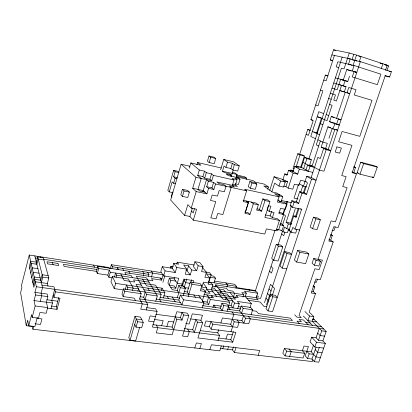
<?xml version="1.0" encoding="UTF-8"?>
<svg xmlns="http://www.w3.org/2000/svg" width="412" height="412" viewBox="0 0 412 412"><rect width="100%" height="100%" fill="white"/><g stroke="black" fill="none" stroke-linecap="round" stroke-linejoin="round"><path stroke-width="0.62" d="M109.51 268.583L109.015 267.558L29.257 255.028L21.491 285.372L21.893 287.622L20.6 292.664L26.26 325.701L32.378 326.417L32.909 329.239L219.771 350.849L221.337 345.936M29.798 268.65L31.147 263.412L36.853 264.283L38.208 259.055L43.883 259.936M30.766 273.104L32.131 267.8L37.925 268.67M31.76 277.698L33.151 272.317L39.027 273.187M36.035 263.294L37.672 256.944L43.311 257.83L48.807 277.997L47.354 283.507L48.003 285.969M32.785 282.436L34.201 276.977L40.165 277.843M33.31 284.862L34.737 279.362L40.747 280.227L42.184 274.732L48.158 275.613M26.26 325.701L27.697 320.191L28.696 325.81L34.917 326.541L37.271 317.59M34.938 292.371L47.189 294.044L47.844 296.625L46.36 302.223L47.679 307.594L46.175 313.259L39.938 312.476L38.445 318.141L32.172 317.374L35.149 305.977L34.031 300.595L35.499 294.956L34.938 292.371L36.4 286.752L29.257 255.028M28.696 325.81L31.631 314.577L32.172 317.374M41.339 282.653L42.786 277.116L37.672 256.944M32.909 329.239L33.717 326.17M40.216 301.414L41.694 295.79L41.087 293.21L42.554 287.612L34.804 255.898M54.724 289.317L51.778 300.41L52.463 303.026L50.985 308.588M47.323 308.119L57.041 309.366L60.018 298.267L53.951 297.449L55.44 291.851L54.024 286.819L41.942 285.114M57.041 309.366L56.32 306.713L58.777 297.531M112.394 277.817L108.886 277.281L107.862 275.118L97.314 273.506L96.372 271.374L97.757 266.363L148.948 274.392L148.418 276.21M97.314 273.506L98.71 268.469L97.757 266.363M107.862 275.118L109.268 270.112L98.71 268.469M110.354 268.382L111.384 264.71L161.03 272.605M108.886 277.281L110.298 272.244L109.268 270.112M111.889 268.598L112.404 266.755L111.384 264.71M132.499 290.424L133.169 288.117L128.317 279.022L112.414 276.601L110.972 281.71L114.222 288.596L123.27 289.909M114.464 276.962L115.566 273.058L116.648 275.221L116.014 277.467M117.018 269.402L117.538 267.563L118.61 269.633M114.222 288.596L115.7 283.384L112.414 276.601M161.056 301.934L159.614 299.514L161.143 294.374L123.492 288.884L121.988 294.147L123.178 296.583L134.178 298.139L135.46 300.606M123.178 296.583L124.697 291.284L123.492 288.884M125.238 289.595L126.551 284.996L127.756 287.324L127.092 289.636M137.876 291.207L138.545 288.91L127.756 287.324M178.566 171.449L173.653 170.352L167.838 190.375L169.25 191.889L172.947 192.662M143.263 276.04L143.968 273.609L142.737 271.544M169.25 191.889L172.175 181.836L173.632 183.304L175.497 183.701M176.975 178.628L175.11 178.221L173.643 176.789L175.115 171.732L173.653 170.352M217.979 340.405L219.555 335.44L152.414 327.03L157.07 311.384L140.734 309.175L142.284 303.876L139.622 298.906L141.151 293.663L136.012 284.295L141.285 285.089M173.632 183.304L175.11 178.221M134.714 324.378L136.037 327.118L141.661 327.813L143.247 322.436L140.518 317.08L134.966 316.354L128.791 337.552L130.048 340.358L135.625 341.007L139.606 327.447M172.577 191.956L171.294 196.359L172.01 197.132M189.85 166.232L181.11 164.244L170.656 200.041L184.607 215.414L189.896 216.449L193.326 220.157L264.746 234.062L266.415 228.871L276.107 230.792L279.47 220.441L277.194 218.654L272.383 217.665L270.169 215.909L265.359 214.91M130.048 340.358L136.279 319.017L141.872 319.738M146.214 309.917L147.769 304.638L143.695 297.243L145.215 292.051M136.037 327.118L137.618 321.715L134.966 316.354M151.379 277.302L152.61 273.099L151.333 271.065M145.034 299.668L146.564 294.441L136.305 276.261L146.481 277.832L157.286 295.991L155.751 301.182M182.408 189.335L180.822 194.716L182.449 196.385L187.743 197.487L189.345 192.085L187.671 190.452L182.408 189.335L184.051 190.962L189.345 192.085M189.309 168.148L190.849 162.92L200.902 165.233L197.564 162.519L196.89 164.795M182.449 196.385L184.051 190.962M176.686 264.004L177.232 262.166L178.72 264.195L173.756 263.371L172.283 268.315L162.271 266.688L160.804 271.652L163.605 275.927L178.757 278.306L175.775 288.225L170.759 287.473M116.648 275.221L152.842 280.768L151.523 278.615L161.519 280.155L162.967 275.267M163.605 275.927L165.094 270.895L162.271 266.688M162.9 282.308L164.908 275.54M161.38 290.424L162.04 288.194L146.523 285.871L142.66 279.207M184.607 215.414L187.821 204.609L191.24 208.158L196.601 209.239L193.326 220.157M202.874 191.75L206.51 179.653L208.354 181.223L206.695 186.718L208.554 188.356L206.891 193.872L196.189 191.595L192.672 188.279L195.932 177.309L181.11 164.244M205.047 192.193L199.748 191.065L197.971 189.417L201.236 178.484L197.698 175.419L199.31 170.007L190.849 162.92M170.29 268.099L170.836 266.26L173.303 266.662M163.399 297.876L164.913 292.788L162.04 288.194M182.253 284.043L177.263 283.276L174.302 278.945L169.342 278.167L167.88 283.075L172.226 289.718L177.273 290.47L178.798 292.747M191.24 208.158L196.189 191.595M169.342 278.167L170.784 280.32L169.311 285.258L174.297 286.016L175.775 288.225M189.896 216.449L192.394 208.081M204.517 171.186L206.319 172.674L211.526 173.849L213.39 175.363L211.742 180.811L209.893 179.261L204.692 178.108L202.905 176.578L204.517 171.186L199.31 170.007M208.992 155.983L207.432 161.185L209.183 162.539L214.168 163.698L215.739 158.476L213.946 157.157L208.992 155.983L210.753 157.302L215.739 158.476M165.094 270.895L175.234 272.523L176.738 267.506L173.756 263.371M194.485 208.657L193.218 212.88L191.498 211.078M174.302 278.945L174.667 277.719M209.183 162.539L210.753 157.302M204.692 178.108L206.319 172.674M161.643 325.738L163.183 320.608L154.33 319.46M209.893 179.261L211.526 173.849M177.273 290.47L178.777 285.485L183.798 286.252L185.364 288.498L183.17 295.713M166.906 326.402L168.446 321.293L173.679 321.973M177.284 297.752L180.312 287.731L178.777 285.485M181.589 286.237L183.747 279.094L193.635 280.649L192.883 283.106M186.754 269.149L185.251 274.129L190.21 274.922L191.719 269.963L188.557 265.822L183.654 265.009L186.754 269.149L176.738 267.506M213.622 182.387L215.528 183.989L213.854 189.499L211.964 187.862L213.622 182.387L208.354 181.223M183.567 286.644L182.655 285.336L184.494 279.264M190.21 274.922L187.074 270.725L188.557 265.822M180.343 295.059L183.5 299.781L181.95 304.885L178.818 300.096L180.343 295.059L200.469 298.02M173.668 329.693L172.134 327.066L176.784 311.74L187.156 313.156L188.799 315.674L182.531 336.074L187.692 336.707L189.257 331.645L187.62 329.034M186.77 278.95L184.174 287.519L188.454 288.168M220.641 169.765L223.762 159.48L233.46 161.772L239.279 165.845L237.673 171.068L232.754 169.929L230.828 168.518L225.91 167.38L224.04 165.995L222.47 171.165L224.319 172.587L229.237 173.71L231.147 175.152L230.792 176.31M175.229 316.864L176.789 319.424L172.118 334.802L156.236 332.865L157.781 327.7L156.349 325.068M194.922 261.738L193.434 266.631L196.653 270.766L198.167 265.807L194.922 261.738L199.768 262.557L203.075 266.626L201.556 271.57L206.433 272.368L204.913 277.281L209.76 278.059L208.245 282.946L203.404 282.184L201.895 287.071L206.736 287.813L205.233 292.669L210.038 293.396L206.69 289.023L243.703 294.698L242.956 297.021M188.861 294.24L187.275 291.969L190.298 282.05L200.186 283.595L201.854 285.799L200.325 290.764L205.248 291.511L202.369 300.822M190.926 282.168L191.668 279.722M225.91 167.38L227.501 162.158L223.762 159.48M182.027 320.114L180.43 317.559L181.986 312.451L183.597 314.969L182.027 320.114L176.789 319.424M188.186 296.449L191.904 284.259L190.298 282.05M230.828 168.518L232.419 163.317L227.501 162.158M232.754 169.929L234.361 164.692L232.419 163.317M231.168 176.81L233.264 169.976M235.407 184.931L237.049 179.611L232.007 178.473L234.006 180.003L232.347 185.379L234.356 186.966L229.221 185.833L231.23 187.445L222.882 214.544L217.696 213.498L216.043 218.885L210.826 217.855L215.79 201.576L210.527 200.474L212.19 194.994L217.454 196.117L219.122 190.643L224.355 191.771L226.028 186.301L224.056 184.694L218.854 183.546L216.944 181.965L237.415 186.502L235.407 184.931L232.605 184.308M236.169 177.34L237.044 174.503L235.128 173.092L232.131 172.407M197.528 322.153L194.387 332.288L192.718 329.677L195.834 319.614L197.528 322.153L202.632 322.828L197.915 337.953L232.698 342.202L235.87 332.36L211.16 329.183L209.384 326.618L204.378 325.964L205.943 320.958L230.674 324.254L232.579 326.778M231.147 175.152L226.203 174.024L228.109 175.486L238.033 177.742L240.031 179.23L238.399 184.494L235.293 183.803M205.923 272.008L209.471 272.589L211.145 274.639L208.168 284.244L212.896 284.98L211.413 289.744L216.552 296.352M202.318 307.759L203.878 302.722L198.8 295.718M202.632 322.828L200.907 320.289L202.472 315.252L192.296 313.862L189.175 323.987L185.755 323.544M206.912 294.904L210.347 299.473L208.807 304.406L207.087 302.078L208.616 297.17M214.024 282.797L215.466 278.177L213.823 276.179L210.985 275.721M246.232 179.411L246.613 178.19L244.713 176.81L236.679 174.971M194.794 347.96L196.354 342.964L201.411 343.567L199.851 348.547M211.176 297.454L211.747 295.631L213.478 297.897L115.7 283.384M214.956 287.169L215.677 284.852L255.816 291.145L257.711 293.215L256.233 297.752L258.139 299.879L246.762 298.154M276.251 229.412L278.636 229.891L283.647 214.492L278.867 213.493L280.541 208.312L285.325 209.332L287.01 204.156L277.41 202.071L279.099 196.843L244.522 189.211L246.628 190.833L243.26 201.607L248.318 202.683L244.965 213.354L249.991 214.384L253.349 203.749L251.212 202.05M249.888 181.465L248.256 186.693L250.326 188.248L255.239 189.34L256.887 184.097L254.776 182.573L249.888 181.465L251.974 182.985L256.887 184.097M212.927 307.563L213.694 305.112L221.574 306.245M250.326 188.248L251.974 182.985M209.384 326.618L210.949 321.628L212.741 324.162L237.461 327.422L239.063 322.467L237.111 319.98M245.269 212.602L248.745 201.54M220.214 292.953L220.77 291.181M211.16 329.183L212.741 324.162M226.837 287.221L227.558 284.934L225.853 282.91M221.913 303.232L223.752 305.596L222.181 310.566L220.353 308.171L221.913 303.232L226.775 303.943L228.645 306.301L227.069 311.256M225.508 299.581L226.08 297.773M209.873 349.706L211.438 344.756L259.745 350.499L258.159 355.288M219.555 335.44L217.732 332.85L218.777 329.554M220.873 322.951L222.449 317.976L241.937 320.639L243.914 323.121L245.521 318.172L239.619 310.916L227.63 309.206M243.075 200.314L256.182 203.111L258.345 204.815L256.661 210.12L261.62 211.155L264.998 200.567L262.789 198.898L259.447 209.414L261.62 211.155M230.045 309.551L228.191 307.197L229.742 302.326L215.677 284.852M235.911 288.039L236.452 286.34L234.696 284.316L214.652 281.128M233.305 297.397L234.608 293.303L232.811 291.171L228.253 290.465L226.502 288.359L212.741 286.216M267.743 189.257L268.444 187.048L264.298 184.138L255.126 182.053L253.143 180.636L236.323 176.805M217.824 292.633L227.182 294.06L234.516 303.026L232.965 307.882L231.106 305.565L232.641 300.739L223.119 299.323L214.41 288.328L211.495 287.875M269.711 190.447L274.088 176.727C278.718 178.066 283.343 179.4 287.571 181.682L285.959 186.667L288.199 188.15L292.767 189.19L294.395 184.19L298.937 185.24L300.569 180.245L306.209 181.568M235.679 297.819L236.431 295.466L245.578 296.856L251.351 303.515L250.002 307.682M271.812 191.94L274.634 183.119L278.976 186.049L283.6 187.105L285.228 182.068L282.998 180.626L287.571 181.682M267.197 209.172L268.119 206.294M222.83 348.737L223.809 345.694M225.956 338.988L227.522 334.091L232.373 334.704M230.674 324.254L233.841 314.361L231.93 311.941M262.789 198.898L267.692 199.964L269.932 201.633L264.87 217.443L279.47 220.441M237.709 308.567L239.259 303.726L237.363 301.44L251.351 303.515M272.383 217.665L274.057 212.484L269.216 211.464L270.89 206.252L268.454 205.732M230.988 331.732L234.176 321.808L232.255 319.315M278.976 186.049L280.598 181.002L274.088 176.727M239.619 310.916L241.185 306.044L250.65 307.424L252.659 309.773L251.073 314.644M270.169 215.909L271.642 211.33M227.676 349.304L228.454 346.878M232.698 342.202L230.802 339.586L233.357 331.645M245.222 296.712L246.335 293.256L244.486 291.155L257.711 293.215M282.807 179.936L284.749 173.91L287.555 174.575M278.6 196.977L279.336 194.696L277.096 193.12L272.363 192.064L263.819 186.003L268.444 187.048M241.561 313.3L243.142 308.397L241.185 306.044M296.552 167.287L296.908 166.19L299.189 167.514L294.693 166.417L293.081 171.397L288.56 170.31L286.953 175.291L284.749 173.91M312.991 359.831L312.389 361.561L234.387 352.543L232.492 349.87L233.465 346.847M241.937 320.639L243.528 315.716M290.481 171.14L290.836 170.048L293.632 170.717M278.301 194.562L280.572 195.067L282.75 196.591L281.154 201.535L278.867 201.035M300.621 167.566L304.375 156.045L302.114 154.83L297.758 153.733L293.066 168.23L294.168 168.879M234.387 352.543L235.963 347.671M288.199 188.15L293.087 173.061L288.56 170.31M255.306 291.104L275.103 230.05M299.879 153.635L307.723 129.445L310.184 130.11M306.147 134.312L308.433 135.383L313.218 120.659L310.89 119.681L325.356 75.066L327.813 75.751M332.422 60.646L330.254 59.951L333.545 49.8L349.268 53.014L356.514 55.059L387.208 65.194L385.447 70.38M296.053 167.107L299.998 154.943L297.758 153.733M277.879 229.407L277.497 230.565L276.282 229.566M282.797 214.271L284.507 209.002M286.227 203.719L286.989 201.365M334.415 55.435L326.17 80.798L323.729 80.077M286.314 205.238L283.404 214.178L285.547 215.79L282.431 225.338M286.51 204.64L287.483 201.648M293.087 173.061L297.66 174.152L299.303 169.111L294.693 166.417M276.261 244.275L271.678 258.345L273.723 260.245L278.141 261.033L282.771 246.922L280.66 245.109L276.261 244.275L278.347 246.088L282.771 246.922M302.959 162.349L310.02 166.278L308.367 171.304L301.357 167.277L304.571 157.41L308.995 158.522L311.354 159.784L309.726 164.738L319.429 170.105L323.945 171.212L360.397 61.615L391.4 71.74L389.608 76.982L384.865 75.834M280.634 223.113L283.693 225.529L282.091 230.447L276.354 229.309M299.576 230.04L295.054 229.129L301.589 209.311L292.443 207.339L290.161 205.712L291.789 200.721L296.352 201.726L298.674 203.322L301.975 193.264L299.627 191.734L296.352 201.726M273.274 259.57L260.59 298.417L244.913 296.027M278.007 245.063L282.4 231.616M273.723 260.245L278.347 246.088M288.611 229.118L287.437 232.692L283.013 231.817L284.574 227.033L286.742 228.753L289.523 229.309M291.104 224.494L288.323 223.922L286.139 222.238L291.459 205.948M298.298 185.024L294.039 198.059L297.922 198.919M303.659 168.601L306.904 158.672L304.571 157.41M317.667 133.148L316.715 132.721L321.561 117.904M292.443 207.339L294.086 202.313L291.789 200.721M284.903 232.152L283.739 235.695L281.633 233.965M308.995 158.522L342.171 57.134M286.742 228.753L288.323 223.922M305.998 169.94L307.635 164.955L312.1 166.051L320.351 140.976M264.478 302.691L270.509 284.301L274.603 288.462L272.296 295.466M291.454 223.819L290.568 223.144L295.301 208.724M300.667 192.358L302.872 185.642M296.877 229.499L295.667 233.156L291.171 232.26L288.941 230.493L293.735 215.883L296.537 216.47M306.255 186.935L303.448 186.286L306.724 176.31L311.214 177.381L316.076 180.235L311.534 179.158L306.724 176.31M266.461 304.87L290.604 231.446M295.553 216.382L298.149 208.498M303.433 192.419L305.41 186.409M349.268 53.014L344.066 68.85L341.399 68.186L316.256 144.839L318.692 146.018M270.658 294.59L272.739 296.774L277.245 297.469L275.139 295.291L270.658 294.59L266.028 308.66L268.068 310.931L272.569 311.585L326.201 149.669L321.159 147.218L327.88 126.824L330.676 127.591M284.78 251.675L286.984 253.591L291.5 254.425L289.276 252.51L284.78 251.675L280.036 266.101L282.194 268.104L286.711 268.892M291.171 232.26L292.778 227.373L295.054 229.129M298.896 208.776L296.007 217.551L293.735 215.883M311.534 179.158L306.538 194.299L304.164 192.764L307.46 182.753L305.086 181.306M311.214 177.381L317.827 157.333L320.299 158.615L323.662 148.433L329.276 149.896M331.269 116.539L341.028 119.851L338.37 118.821L336.656 123.986L339.297 125.052L334.771 123.791L329.574 121.689L331.269 116.539L334.07 117.332M294.673 314.794L296.887 317.08L301.254 317.709L299.019 315.422L314.84 268.804L319.171 269.577L322.39 260.132L313.697 258.525L312.085 263.283L314.449 265.256L318.831 266.044L320.454 261.27L318.054 259.328L331.099 220.899L335.44 221.821L347.1 187.599L342.748 186.569L346.116 176.635L341.733 175.564L351.956 145.333L338.633 141.769L342.068 131.474L359.789 136.346L372.01 100.332L354.263 94.971L356.025 89.698L351.518 88.317L348.758 87.504L347.017 92.762L349.757 93.606L339.828 90.568L344.314 91.922L346.044 86.7L341.558 85.33L336.393 101.002L333.787 100.111L335.486 94.94L330.347 93.266M335.389 77.868L343.289 80.072L346.765 69.52L356.828 72.342L354.021 71.642L352.265 76.941L377.32 84.681L380.889 74.17L354.073 65.523L337.861 61.728L336.182 66.883L338.772 67.532M356.993 61.1L350.267 58.906L348.516 64.221L351.884 65.307M268.068 310.931L272.739 296.774M282.194 268.104L286.984 253.591M338.901 84.548L343.366 85.912L345.081 80.711L340.616 79.331L337.191 89.749L332.026 88.147M353.738 54.487L351.997 59.766L360.397 61.615M326.201 149.669L330.718 150.844L325.629 148.382L327.303 143.325L322.833 142.14L317.899 139.828M328.982 138.247L332.355 128.055M342.959 80.119L347.774 81.468L349.515 76.215M353.007 65.668L356.514 55.059M335.996 129.579L337.572 130.238L333.045 128.997L334.771 123.791M336.501 118.568L345.22 92.236M352.291 70.895L354.073 65.523M328.158 149.602L334.946 129.141M359.223 61.826L360.984 56.537L358.744 56.068M297.598 250.419L294.389 260.075L296.655 262.047L305.606 263.659L308.851 254.008L306.507 252.098L297.598 250.419L299.895 252.329L308.851 254.008M296.655 262.047L299.895 252.329M313.455 217.155L310.179 226.966L312.574 228.722L317.044 229.633L320.351 219.792L317.904 218.097L313.455 217.155L315.88 218.844L320.351 219.792M312.574 228.722L315.88 218.844M320.412 357.513L315.989 356.988L311.23 351.786L284.419 348.516L282.823 353.244L285.027 355.88L303.093 357.997L304.715 353.3L302.398 350.71L304.01 346.029L308.439 346.58L305.22 355.906L307.548 358.522L311.972 359.037L314.351 361.685L318.775 362.2L325.356 343.387L322.89 340.858L318.486 340.286L316.081 337.788L311.673 337.207L310.051 341.898L314.825 346.997L323.703 348.109M314.449 265.256L316.071 260.466L313.697 258.525M381.337 68.397L382.903 63.772L379.993 63.149L381.6 63.68M285.027 355.88L286.639 351.122L284.419 348.516M289.584 356.411L291.202 351.673L288.956 349.067M386.981 70.534L388.537 65.971L384.885 64.766M322.89 340.858L326.18 331.433L321.772 330.831L312.224 321.267L313.815 316.632L309.201 312.1L315.504 293.663L313.192 291.552L314.763 286.943L313.383 285.707M317.328 279.418L316.339 282.318L314.505 282.009M315.504 293.663L311.204 292.973L315.973 278.97L320.279 279.712L333.195 241.937L330.728 240.139L332.35 235.391L330.877 234.346M335.193 227.043L333.972 230.627L332.134 230.246M333.195 241.937L328.879 241.082L333.792 226.657L338.113 227.558L356.493 173.807L353.82 172.443L355.505 167.504L353.908 166.716M357.122 172.741L360.727 162.21L374.297 165.701L377.279 167.097L373.638 177.587L360 174.199L357.122 172.741L358.26 173.025M304.906 311.462L309.474 315.999L307.882 320.649L316.54 321.88M360 174.199L363.636 163.595L360.727 162.21M307.548 358.522L309.165 353.836L306.827 351.251M311.23 351.786L313.65 344.798M316.081 337.788L319.336 328.39M314.825 346.997L316.478 342.243L311.673 337.207M311.972 359.037L316.035 347.342M318.486 340.286L321.772 330.831M314.351 361.685L319.279 347.553M220.394 348.454L232.492 349.87M34.974 323.786L40.489 324.44L41.947 318.914L37.044 318.311M286.639 351.122L304.715 353.3M309.165 353.836L313.594 354.372M322.055 352.821L317.631 352.281L315.221 349.69M218.623 338.082L230.802 339.586M137.618 321.715L143.247 322.436M152.795 324.615L172.134 327.066M184.2 328.596L192.718 329.677M200.299 330.64L217.732 332.85M35.149 305.977L47.679 307.594M316.478 342.243L325.356 343.387M153.959 321.829L148.557 321.133L150.107 315.901L155.515 316.617M51.51 306.085L56.32 306.713M34.031 300.595L52.463 303.026M324.532 336.151L320.129 335.564L317.704 333.097M46.932 299.766L57.793 301.213M155.87 314.284L180.43 317.559M190.73 318.934L200.907 320.289M35.499 294.956L47.844 296.625M183.597 314.969L188.799 315.674M234.176 321.808L248.74 323.775L250.347 318.837L248.323 316.39M146.651 307.625L155.633 308.851L157.07 311.384M55.44 291.851L147.769 304.638M245.521 318.172L323.719 328.997M139.622 298.906L292.489 320.495L290.264 318.136L258.422 313.599L256.403 311.256L251.773 310.591M305.812 322.375L310.2 322.993M36.4 286.752L321.293 326.592M47.354 283.507L35.283 281.787L33.846 287.324L29.329 266.471L30.663 261.27L36.328 262.14M140.116 296.733L143.695 297.243M156.102 299.009L180.374 302.47M202.477 305.622L220.353 308.171M124.697 291.284L141.151 293.663M146.564 294.441L157.286 295.991M183.5 299.781L203.878 302.722M223.752 305.596L228.645 306.301M243.142 308.397L252.659 309.773M159.928 297.376L178.818 300.096M203.883 303.701L208.807 304.406M228.191 307.197L240.654 308.99M312.368 319.31L314.207 319.573M42.786 277.116L48.807 277.997M309.474 315.999L313.815 316.632M163.677 295.775L179.807 298.118M202.199 301.368L207.087 302.078M228.732 305.22L231.106 305.565M238.167 306.59L240.51 306.93M266.559 306.796L264.02 306.42L260.075 302.027L248.395 300.276M143.886 289.693L164.913 292.788M210.347 299.473L229.742 302.326M234.516 303.026L239.259 303.726M184.159 291.5L187.275 291.969M203.873 294.451L235.489 299.184L230.025 292.597M180.312 287.731L185.364 288.498M140.013 282.833L155.53 285.171L161.143 294.374M214.817 294.117L238.28 297.66L236.431 295.466M181.429 285.15L182.655 285.336M201.113 288.9L203.564 289.276L205.248 291.511M149.067 282.179L133.555 279.82L134.775 282.04L124.197 280.448L120.798 273.867M208.354 291.196L213.102 291.917M97.191 269.536L63.427 264.308L64.138 266.415L96.372 271.374M191.904 284.259L201.854 285.799M110.298 272.244L131.165 275.468L132.35 277.626M219.05 289.044L223.665 289.754L225.41 291.892M246.335 293.256L241.854 292.566L243.703 294.698M256.207 295.94L258.685 296.321M35.308 257.948L37.775 258.334M43.311 259.2L97.423 267.64M162.009 278.321L124.862 272.538L126 274.67M170.784 280.32L175.77 281.092M189.937 283.291L185.652 282.627L184.123 280.479M112.404 266.755L163.574 274.83M236.452 286.34L209.466 282.076L210.115 282.9M208.281 282.405L211.217 282.869L212.896 284.98M235.906 287.494L255.538 290.578M209.754 277.255L215.466 278.177M191.719 269.963L196.653 270.766M185.848 270.524L187.074 270.725M211.145 274.639L206.391 273.867L209.76 278.059M311.966 291.351L313.192 291.552M177.232 262.166L194.263 265.009M198.167 265.807L203.075 266.626M312.929 286.639L314.763 286.943M316.071 260.466L320.454 261.27M328.889 239.774L330.728 240.139M288.941 230.493L290.058 230.715M279.686 224.715L283.693 225.529M330.506 235.015L332.35 235.391M244.769 211.969L247.89 212.613L249.991 214.384M286.139 222.238L290.568 223.144M256.98 208.899L259.447 209.414M278.981 212.268L281.36 212.767L283.647 214.492M253.349 203.749L258.345 204.815M384.865 64.689L387.208 65.194M192.672 188.279L203.234 190.545L206.891 193.872M386.791 65.59L388.537 65.971M206.695 186.718L211.964 187.862M290.161 205.712L291.299 205.959M208.554 188.356L213.854 189.499M264.998 200.567L269.932 201.633M173.643 176.789L177.345 177.603M281.247 200.469L291.336 202.678M331.897 54.884L350.267 58.906M215.528 183.989L246.628 190.833M294.086 202.313L298.674 203.322M279.336 194.696L274.572 193.635L279.099 196.843M175.115 171.732L178.818 172.556M195.932 177.309L211.742 180.811M278.754 195.705L282.75 196.591M197.698 175.419L202.905 176.578M213.39 175.363L234.006 180.003M299.627 191.734L304.164 192.764M240.031 179.23L235.051 178.102L237.049 179.611M301.975 193.264L306.538 194.299M389 71.188L391.4 71.74M222.47 171.165L237.044 174.503M283.672 186.147L285.959 186.667M236.21 175.816L246.613 178.19M197.564 162.519L221.265 167.993M280.598 181.002L285.228 182.068M330.254 59.951L332.757 60.533M234.361 164.692L239.279 165.845M299.303 169.111L312.863 172.391M296.908 166.19L301.357 167.277M310.02 166.278L314.511 167.385M356.493 173.807L352.162 172.731L385.261 75.576L389.608 76.982M306.904 158.672L311.354 159.784M351.972 171.984L353.82 172.443M299.998 154.943L304.375 156.045M353.656 167.04L355.505 167.504M363.636 163.595L377.279 167.097M321.159 147.218L325.629 148.382M316.715 132.721L312.358 131.546L319.547 134.801M310.89 119.681L312.739 120.191M329.574 121.689L335.723 123.404M336.656 123.986L338.334 124.455M321.015 117.755L317.199 116.684L327.03 120.659L332.087 105.271L329.533 104.36M333.705 83.013L341.558 85.33M343.366 85.912L346.044 86.7M342.763 91.433L343.871 91.768M325.356 75.066L328.06 75.906M343.289 80.072L347.774 81.468M342.98 80.139L345.184 80.824M354.021 71.642L355.705 72.177M346.765 69.52L351.256 70.952M347.532 58.308L349.762 59.034M320.495 90.058L322.905 90.846L318.043 105.812L315.669 104.931M333.545 49.8L335.713 50.511M328.678 98.37L331.212 99.235M323.698 113.599L318.821 111.704L310.751 136.47L315.484 138.695M326.186 114.562L328.709 115.545M320.397 123.677L322.859 124.712M327.88 126.824L333.045 128.997M307.723 129.445L310.025 130.491M372.165 176.856L373.638 177.587M290.836 170.048L297.66 174.152M299.287 183.68L303.448 186.286M298.015 184.658L298.937 185.24M300.657 208.657L301.589 209.311M287.01 204.156L284.692 202.498L279.933 201.463L277.678 199.835M267.012 209.744L269.216 211.464M246.216 200.984L248.318 202.683M280.886 230.092L283.013 231.817M271.014 266.487L273.032 268.418L271.518 273.048L269.515 271.086M313.058 318.435L326.18 331.433M303.34 316.05L312.548 325.372M308.135 324.754L303.515 320.026L299.127 319.398L301.399 321.751L296.954 321.123L299.236 323.508M268.995 288.915L271.014 291.011M267.486 293.519L270.308 296.506M265.977 298.113L268.784 301.136M248.843 289.528L249.569 290.331M202.441 267.424L206.433 272.368M203.42 283.497L206.736 287.813M213.694 305.112L215.466 307.476M193.846 294.982L195.484 297.284M170.836 266.26L175.234 272.523M160.16 278.033L161.519 280.155M172.211 297.016L175.229 301.738M167.102 296.274L168.57 298.618M147.687 272.322L148.948 274.392M147.846 288.158L149.19 290.475M128.843 271.24L129.996 273.336M122.637 268.367L123.744 270.437M103.917 266.76L104.401 267.779M93.637 265.143L94.539 267.192M52.489 262.614L53.117 264.72M53.251 294.874L53.951 297.449M40.319 256.764L40.592 257.788M336.918 146.899L335.214 152.007L339.679 153.166L341.388 148.073L336.918 146.899M57.974 263.464L46.963 261.759L47.56 263.865L58.643 265.57L57.974 263.464"/></g></svg>
